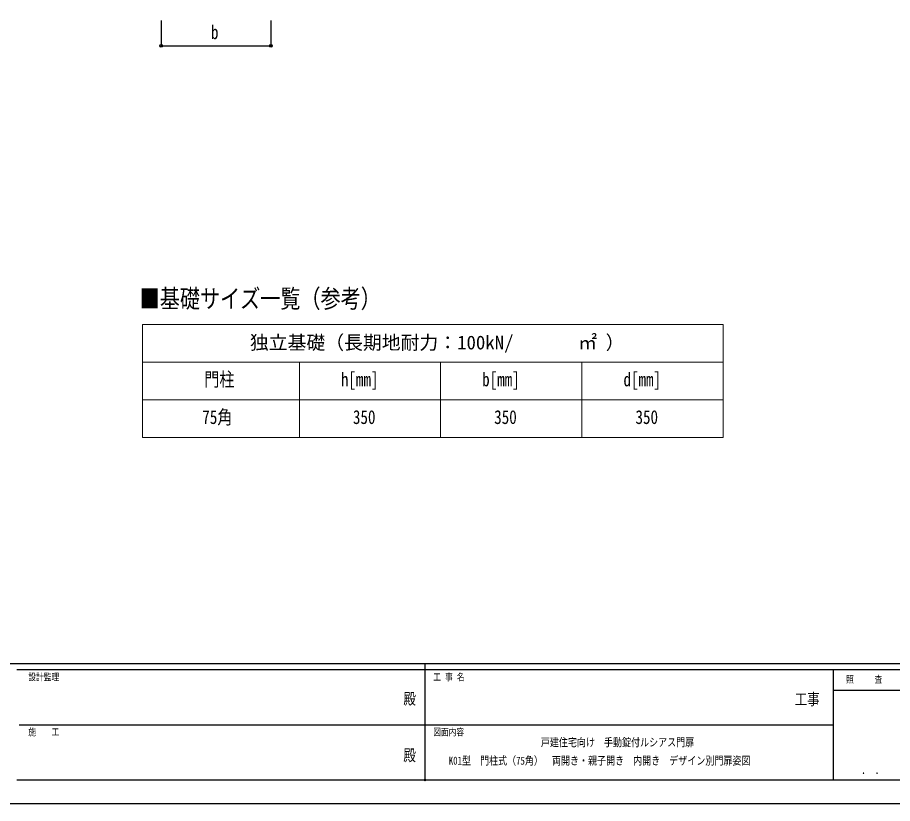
# Model space of a CAD drawing. Units: millimetres, scale not verified. Extents: x -4205 to 4205, y -2970 to 2970.
# Drawn here: x -1303 to 1484, y -2970 to -468 of the extents above; entities that cross this region are included whole.
import ezdxf
from ezdxf.enums import TextEntityAlignment as Align

# ---------------------------------------------------------------- set-up
doc = ezdxf.new("R2010")
doc.units = ezdxf.units.MM
doc.header["$LTSCALE"] = 10
doc.header["$PDMODE"] = 32
doc.header["$PDSIZE"] = 5
doc.layers.add('0-2_TABLE1', color=7, linetype='Continuous', lineweight=18)
for name, color, linetype in [('0-3_USER1', 3, 'Continuous'), ('0-7_YKK_D', 6, 'Continuous'), ('0-8_YKK_ZWAK', 7, 'Continuous')]:
    doc.layers.add(name, color=color, linetype=linetype)
doc.styles.add('ＭＳ ゴシック', font='')
doc.styles.get('ＭＳ ゴシック').set_extended_font_data('MS Gothic')

msp = doc.modelspace()

# ---------------------------------------------------------------- linework, layer by layer
at = {"layer": '0-2_TABLE1'}
for p, q in [((-904.98, -1445), (945.02, -1445)), ((-904.98, -1445), (-904.98, -1805)), ((945.02, -1445), (945.02, -1805)), ((-904.98, -1565), (945.02, -1565)), ((-404.98, -1565), (-404.98, -1805)), ((45.02, -1565), (45.02, -1805)), ((495.02, -1565), (495.02, -1805)), ((-904.98, -1685), (945.02, -1685)), ((-904.98, -1805), (945.02, -1805))]:
    msp.add_line(p, q, dxfattribs=at)
at = {"layer": '0-7_YKK_D'}
for p, q in [((-845.48, -477.67), (-845.48, -558.67)), ((-495.48, -477.67), (-495.48, -558.67)), ((-845.48, -557.67), (-495.48, -557.67))]:
    msp.add_line(p, q, dxfattribs=at)
for centre in [(-845.48, -557.67), (-495.48, -557.67)]:
    msp.add_circle(centre, 4.25, dxfattribs=at)
at = {"layer": '0-8_YKK_ZWAK'}
for p, q in [((3895.02, -2525), (-3904.98, -2525)), ((-4.98, -2525), (-4.98, -2895)), ((-4.98, -2545), (-1304.98, -2545)), ((1295.02, -2545), (-4.98, -2545)), ((1985.02, -2610), (1295.02, -2610)), ((-1297.48, -2720), (-4.98, -2720)), ((-4.98, -2720), (1295.02, -2720)), ((-1304.98, -2895), (-4.98, -2895)), ((-4.98, -2895), (1295.02, -2895)), ((1295.02, -2895), (1985.02, -2895))]:
    msp.add_line(p, q, dxfattribs=at)
msp.add_lwpolyline([(-4205, -2970), (4205, -2970), (4205, 2970), (-4205, 2970)], close=True, dxfattribs=at)
msp.add_lwpolyline([(1985.02, -2545), (1295.02, -2545), (1295.02, -2895)], dxfattribs=at)
msp.add_point((-4.98, -2895), dxfattribs=at)

# ---------------------------------------------------------------- texts
at = {"layer": '0-2_TABLE1', "style": 'ＭＳ ゴシック'}
for s, p in [('独立基礎（長期地耐力：100kN/', (-562.55, -1537.52)), ('㎡', (483.34, -1537.52)), ('）', (570.61, -1537.52))]:
    msp.add_text(s, height=43.99, dxfattribs=at).set_placement(p, align=Align.BOTTOM_LEFT)
at = {"layer": '0-2_TABLE1', "style": 'ＭＳ ゴシック', "width": 0.8}
for s, p in [('門柱', (-707.78, -1655)), ('h[mm]', (-272.78, -1655)), ('b[mm]', (177.22, -1655)), ('d[mm]', (627.22, -1655)), ('75角', (-714.18, -1775)), ('350', (-234.38, -1775)), ('350', (215.62, -1775)), ('350', (665.62, -1775))]:
    msp.add_text(s, height=43.99, dxfattribs=at).set_placement(p, align=Align.BOTTOM_LEFT)
at = {"layer": '0-3_USER1', "style": 'ＭＳ ゴシック', "width": 0.8}
for s, height, p in [('■基礎サイズ一覧（参考）', 58.65, (-913.51, -1409.42)), ('戸建住宅向け\u3000手動錠付ルシアス門扉', 25.66, (364.09, -2795.83)), ('K01型\u3000門柱式（75角）\u3000両開き・親子開き\u3000内開き\u3000デザイン別門扉姿図', 25.66, (71.02, -2854.17))]:
    msp.add_text(s, height=height, dxfattribs=at).set_placement(p, align=Align.BOTTOM_LEFT)
at = {"layer": '0-7_YKK_D', "style": 'ＭＳ ゴシック', "width": 0.8}
msp.add_text('b', height=43.99, dxfattribs=at).set_placement((-686.48, -549.67), align=Align.BOTTOM_LEFT)
at = {"layer": '0-8_YKK_ZWAK', "style": 'ＭＳ ゴシック', "width": 0.8}
for s, height, p in [('設計監理', 21.99, (-1268.31, -2585)), ('工 事 名', 21.99, (21.27, -2585)), ('照     査', 21.99, (1336.42, -2592.5)), ('殿', 36.66, (-73.67, -2665.83)), ('工事', 36.66, (1172.33, -2667.46)), ('施\u3000\u3000工', 21.99, (-1268.31, -2760)), ('図面内容', 21.99, (21.27, -2760)), ('殿', 36.66, (-73.67, -2845.83)), ('． ．', 25.92, (1385, -2884.35))]:
    msp.add_text(s, height=height, dxfattribs=at).set_placement(p, align=Align.BOTTOM_LEFT)

doc.saveas('drawing.dxf')
